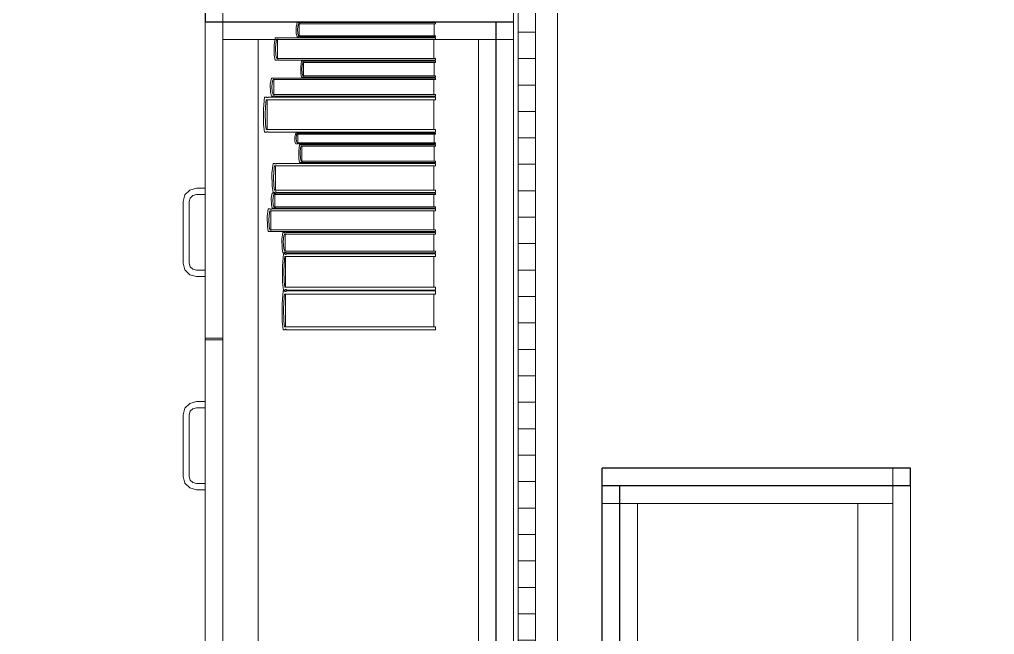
# Model space of a CAD drawing. Header units: inches. Extents: x -38 to 5698, y -33 to 92.
# Drawn here: x 218.659 to 219.766, y 12.247 to 12.944 of the extents above; entities that cross this region are included whole.
import ezdxf

# ---------------------------------------------------------------- set-up
doc = ezdxf.new("R2010")
doc.units = ezdxf.units.IN
doc.header["$MEASUREMENT"] = 0
doc.set_wipeout_variables(frame=1)
doc.linetypes.add('Wipeout_Contour', pattern=[1, 0, -1])
for name, color, linetype in [('02 _ ARQ _ ZON _ Espacio.3D', 7, 'Continuous'), ('Acabado - Muros', 7, 'Continuous'), ('Interior - Mobiliario', 7, 'Continuous')]:
    doc.layers.add(name, color=color, linetype=linetype)

msp = doc.modelspace()

# ---------------------------------------------------------------- linework, layer by layer
at = {"layer": '02 _ ARQ _ ZON _ Espacio.3D', "color": 254, "linetype": 'Continuous', "lineweight": 0, "flags": 128}
msp.add_lwpolyline([(212.17, 7.7005), (212.2252, 7.7005), (212.225, 6.2005), (216.8495, 6.1997), (216.8495, 7.6997), (217.0795, 7.6996), (217.0796, 7.6996), (217.0795, 7.35), (219.2295, 7.35), (219.2295, 17.15), (215.57, 17.15), (215.57, 16.9), (215.57, 16.5), (215.07, 16.5), (215.07, 16.9), (215.07, 17.3496), (212.17, 17.3496)], close=True, dxfattribs=at)
msp.add_lwpolyline([(229.07, 16.9), (228.27, 16.9), (228.27, 17.35), (222.6196, 17.35), (222.6196, 17.15), (222.6196, 16.5), (222.0196, 16.5), (222.0196, 17.15), (219.27, 17.15), (219.27, 7.35), (221.87, 7.35), (221.87, 7.7), (222.07, 7.7), (222.07, 8.1), (222.57, 8.1), (222.57, 7.7), (222.77, 7.7), (222.77, 7.2), (222.27, 7.2), (222.27, 4.9463)], dxfattribs=at)
at = {"layer": 'Interior - Mobiliario', "color": 175, "linetype": 'Continuous', "lineweight": 13}
for p, q in [((218.89, 11.4818), (218.89, 12.9418)), ((218.89, 12.9418), (219.2, 12.9418)), ((218.9734, 12.9283), (218.9732, 12.9355)), ((219.2, 12.9418), (219.2, 11.4818)), ((218.9481, 12.9152), (218.9494, 12.9237)), ((218.9494, 12.9237), (218.9513, 12.9237)), ((218.9513, 12.9237), (218.9515, 12.9236)), ((218.9515, 12.9236), (218.9517, 12.9234)), ((218.9517, 12.9234), (218.952, 12.9233)), ((218.952, 12.9233), (218.9522, 12.9233)), ((218.9522, 12.9233), (218.9525, 12.9233)), ((218.9525, 12.9233), (218.9528, 12.9234)), ((218.9528, 12.9234), (218.953, 12.9235)), ((218.953, 12.9235), (218.9533, 12.9236)), ((218.9533, 12.9236), (218.9534, 12.9237)), ((218.9534, 12.9237), (219.1313, 12.9237)), ((218.9743, 12.9247), (218.9734, 12.9283)), ((218.976, 12.9247), (218.9743, 12.9247)), ((218.9747, 12.9334), (218.9751, 12.9284)), ((218.9751, 12.9284), (218.9759, 12.926)), ((218.9759, 12.926), (219.1313, 12.926)), ((218.9761, 12.9248), (218.976, 12.9247)), ((218.9763, 12.9249), (218.9761, 12.9248)), ((218.9765, 12.925), (218.9763, 12.9249)), ((218.9767, 12.925), (218.9765, 12.925)), ((218.977, 12.925), (218.9767, 12.925)), ((218.9772, 12.925), (218.977, 12.925)), ((218.9774, 12.9249), (218.9772, 12.925)), ((218.9776, 12.9248), (218.9774, 12.9249)), ((218.9777, 12.9247), (218.9776, 12.9248)), ((219.1313, 12.9247), (218.9777, 12.9247)), ((219.1313, 12.926), (219.1313, 12.9247)), ((219.1313, 12.9237), (219.1313, 12.9217)), ((218.89, 11.5018), (218.89, 12.9218)), ((218.89, 12.9218), (218.93, 12.9218)), ((218.93, 12.9218), (219.18, 12.9218)), ((218.93, 12.9218), (218.93, 11.5018)), ((218.9484, 12.9037), (218.9481, 12.9152)), ((218.9506, 12.9197), (218.9499, 12.9119)), ((218.9512, 12.9217), (218.9506, 12.9197)), ((219.1313, 12.9217), (218.9512, 12.9217)), ((218.9521, 12.9001), (218.9521, 12.9217)), ((219.1295, 12.9217), (219.1295, 12.9001)), ((219.18, 11.5018), (219.18, 12.9218)), ((218.9494, 12.8981), (218.9484, 12.9037)), ((218.9499, 12.9119), (218.9503, 12.904)), ((218.9503, 12.904), (218.9512, 12.9001)), ((218.9513, 12.8981), (218.9494, 12.8981)), ((218.9512, 12.9001), (219.1313, 12.9001)), ((218.9514, 12.8982), (218.9513, 12.8981)), ((218.9517, 12.8983), (218.9514, 12.8982)), ((218.9519, 12.8984), (218.9517, 12.8983)), ((218.9522, 12.8985), (218.9519, 12.8984)), ((218.9524, 12.8985), (218.9522, 12.8985)), ((218.9527, 12.8985), (218.9524, 12.8985)), ((218.953, 12.8984), (218.9527, 12.8985)), ((218.9532, 12.8982), (218.953, 12.8984)), ((218.9534, 12.8981), (218.9532, 12.8982)), ((219.1313, 12.8981), (218.9534, 12.8981)), ((218.9784, 12.891), (218.9794, 12.8971)), ((218.9786, 12.8829), (218.9784, 12.891)), ((218.9794, 12.8971), (218.981, 12.8971)), ((218.9805, 12.8942), (218.9798, 12.8887)), ((218.9809, 12.8956), (218.9805, 12.8942)), ((219.1313, 12.8956), (218.9809, 12.8956)), ((218.981, 12.8971), (218.9812, 12.897)), ((218.9812, 12.897), (218.9814, 12.8969)), ((218.9814, 12.8969), (218.9816, 12.8968)), ((218.9816, 12.8968), (218.9818, 12.8968)), ((218.9817, 12.8803), (218.9817, 12.8956)), ((218.9818, 12.8968), (218.982, 12.8968)), ((218.982, 12.8968), (218.9822, 12.8968)), ((218.9822, 12.8968), (218.9825, 12.8969)), ((218.9825, 12.8969), (218.9826, 12.897)), ((218.9826, 12.897), (218.9827, 12.8971)), ((218.9827, 12.8971), (219.1313, 12.8971)), ((219.1298, 12.8956), (219.1298, 12.8803)), ((219.1313, 12.9001), (219.1313, 12.8981)), ((219.1313, 12.8971), (219.1313, 12.8956)), ((218.9794, 12.8789), (218.9786, 12.8829)), ((218.9798, 12.8887), (218.9802, 12.8831)), ((218.9802, 12.8831), (218.9809, 12.8803)), ((218.9809, 12.8803), (219.1313, 12.8803)), ((218.9811, 12.8789), (218.981, 12.8789)), ((218.9813, 12.8791), (218.9811, 12.8789)), ((218.9815, 12.8791), (218.9813, 12.8791)), ((218.9817, 12.8792), (218.9815, 12.8791)), ((218.982, 12.8792), (218.9817, 12.8792)), ((218.9822, 12.8791), (218.982, 12.8792)), ((218.9824, 12.8791), (218.9822, 12.8791)), ((218.9826, 12.879), (218.9824, 12.8791)), ((218.9827, 12.8789), (218.9826, 12.879)), ((219.1313, 12.8803), (219.1313, 12.8789)), ((218.9439, 12.8711), (218.9451, 12.8779)), ((218.9441, 12.8619), (218.9439, 12.8711)), ((218.9451, 12.8779), (218.9471, 12.8779)), ((218.9464, 12.8747), (218.9456, 12.8684)), ((218.9456, 12.8684), (218.9461, 12.8621)), ((218.947, 12.8762), (218.9464, 12.8747)), ((219.1313, 12.8762), (218.947, 12.8762)), ((218.9471, 12.8779), (218.9473, 12.8778)), ((218.9473, 12.8778), (218.9475, 12.8777)), ((218.9475, 12.8777), (218.9478, 12.8776)), ((218.9478, 12.8776), (218.9481, 12.8775)), ((218.9479, 12.8591), (218.9479, 12.8762)), ((218.9481, 12.8775), (218.9483, 12.8775)), ((218.9483, 12.8775), (218.9486, 12.8776)), ((218.9486, 12.8776), (218.9489, 12.8777)), ((218.9489, 12.8777), (218.9491, 12.8778)), ((218.9491, 12.8778), (218.9492, 12.8779)), ((218.9492, 12.8779), (219.1313, 12.8779)), ((218.981, 12.8789), (218.9794, 12.8789)), ((219.1313, 12.8789), (218.9827, 12.8789)), ((219.1295, 12.8762), (219.1295, 12.8591)), ((219.1313, 12.8779), (219.1313, 12.8762)), ((218.9451, 12.8574), (218.9441, 12.8619)), ((218.9471, 12.8574), (218.9451, 12.8574)), ((218.9461, 12.8621), (218.947, 12.8591)), ((218.947, 12.8591), (219.1313, 12.8591)), ((218.9472, 12.8575), (218.9471, 12.8574)), ((218.9475, 12.8576), (218.9472, 12.8575)), ((218.9477, 12.8577), (218.9475, 12.8576)), ((218.948, 12.8578), (218.9477, 12.8577)), ((218.9483, 12.8578), (218.948, 12.8578)), ((218.9485, 12.8577), (218.9483, 12.8578)), ((218.9488, 12.8577), (218.9485, 12.8577)), ((218.949, 12.8575), (218.9488, 12.8577)), ((218.9492, 12.8574), (218.949, 12.8575)), ((219.1313, 12.8574), (218.9492, 12.8574)), ((219.1313, 12.8591), (219.1313, 12.8574)), ((218.936, 12.8431), (218.9373, 12.8564)), ((218.9373, 12.8564), (218.9394, 12.8564)), ((218.9387, 12.8502), (218.9379, 12.8379)), ((218.9393, 12.8532), (218.9387, 12.8502)), ((219.1313, 12.8532), (218.9393, 12.8532)), ((218.9394, 12.8564), (218.9396, 12.8562)), ((218.9396, 12.8562), (218.9399, 12.856)), ((218.9399, 12.856), (218.9401, 12.8558)), ((218.9401, 12.8558), (218.9404, 12.8558)), ((218.9402, 12.8196), (218.9402, 12.8532)), ((218.9404, 12.8558), (218.9407, 12.8558)), ((218.9407, 12.8558), (218.941, 12.8559)), ((218.941, 12.8559), (218.9412, 12.856)), ((218.9412, 12.856), (218.9415, 12.8563)), ((218.9415, 12.8563), (218.9416, 12.8564)), ((218.9416, 12.8564), (219.1313, 12.8564)), ((219.1294, 12.8532), (219.1294, 12.8196)), ((219.1313, 12.8564), (219.1313, 12.8532)), ((218.9363, 12.8252), (218.936, 12.8431)), ((218.9379, 12.8379), (218.9384, 12.8256)), ((218.9373, 12.8164), (218.9363, 12.8252)), ((218.9384, 12.8256), (218.9393, 12.8196)), ((218.9394, 12.8164), (218.9373, 12.8164)), ((218.9393, 12.8196), (219.1313, 12.8196)), ((218.9396, 12.8165), (218.9394, 12.8164)), ((218.9398, 12.8168), (218.9396, 12.8165)), ((218.9401, 12.8169), (218.9398, 12.8168)), ((218.9403, 12.817), (218.9401, 12.8169)), ((218.9406, 12.817), (218.9403, 12.817)), ((218.9409, 12.817), (218.9406, 12.817)), ((218.9412, 12.8168), (218.9409, 12.817)), ((218.9414, 12.8166), (218.9412, 12.8168)), ((218.9416, 12.8164), (218.9414, 12.8166)), ((219.1313, 12.8164), (218.9416, 12.8164)), ((218.9717, 12.8114), (218.9727, 12.8154)), ((218.9727, 12.8154), (218.9744, 12.8154)), ((218.9738, 12.8135), (218.9732, 12.8098)), ((218.9743, 12.8144), (218.9738, 12.8135)), ((219.1313, 12.8144), (218.9743, 12.8144)), ((218.9744, 12.8154), (218.9746, 12.8153)), ((218.9746, 12.8153), (218.9748, 12.8152)), ((218.9748, 12.8152), (218.975, 12.8152)), ((218.975, 12.8152), (218.9752, 12.8152)), ((218.9751, 12.8043), (218.9751, 12.8144)), ((218.9752, 12.8152), (218.9755, 12.8152)), ((218.9755, 12.8152), (218.9757, 12.8152)), ((218.9757, 12.8152), (218.9759, 12.8153)), ((218.9759, 12.8153), (218.9761, 12.8153)), ((218.9761, 12.8153), (218.9762, 12.8154)), ((218.9762, 12.8154), (219.1313, 12.8154)), ((219.1298, 12.8144), (219.1298, 12.8043)), ((219.1313, 12.8196), (219.1313, 12.8164)), ((219.1313, 12.8154), (219.1313, 12.8144)), ((218.9719, 12.806), (218.9717, 12.8114)), ((218.9727, 12.8033), (218.9719, 12.806)), ((218.9744, 12.8033), (218.9727, 12.8033)), ((218.9732, 12.8098), (218.9736, 12.8061)), ((218.9736, 12.8061), (218.9743, 12.8043)), ((218.9743, 12.8043), (219.1313, 12.8043)), ((218.9745, 12.8034), (218.9744, 12.8033)), ((218.9747, 12.8035), (218.9745, 12.8034)), ((218.9749, 12.8035), (218.9747, 12.8035)), ((218.9752, 12.8035), (218.9749, 12.8035)), ((218.9754, 12.8035), (218.9752, 12.8035)), ((218.9756, 12.8035), (218.9754, 12.8035)), ((218.9759, 12.8035), (218.9756, 12.8035)), ((218.9761, 12.8034), (218.9759, 12.8035)), ((218.9762, 12.8033), (218.9761, 12.8034)), ((219.1313, 12.8033), (218.9762, 12.8033)), ((218.9762, 12.7955), (218.9772, 12.8023)), ((218.9772, 12.8023), (218.9789, 12.8023)), ((218.9789, 12.8023), (218.979, 12.8022)), ((218.979, 12.8022), (218.9792, 12.8021)), ((218.9792, 12.8021), (218.9794, 12.802)), ((218.9794, 12.802), (218.9797, 12.802)), ((218.9797, 12.802), (218.9799, 12.802)), ((218.9799, 12.802), (218.9801, 12.802)), ((218.9801, 12.802), (218.9803, 12.8021)), ((218.9803, 12.8021), (218.9805, 12.8023)), ((218.9805, 12.8023), (218.9806, 12.8023)), ((218.9806, 12.8023), (219.1313, 12.8023)), ((219.1313, 12.8043), (219.1313, 12.8033)), ((219.1313, 12.8023), (219.1313, 12.8007)), ((218.9764, 12.7864), (218.9762, 12.7955)), ((218.9783, 12.7992), (218.9777, 12.7929)), ((218.9777, 12.7929), (218.9781, 12.7866)), ((218.9788, 12.8007), (218.9783, 12.7992)), ((219.1313, 12.8007), (218.9788, 12.8007)), ((218.9795, 12.7836), (218.9795, 12.8007)), ((219.1298, 12.8007), (219.1298, 12.7836)), ((218.9458, 12.77), (218.947, 12.781)), ((218.947, 12.781), (218.949, 12.781)), ((218.949, 12.781), (218.9492, 12.7808)), ((218.9492, 12.7808), (218.9494, 12.7806)), ((218.9494, 12.7806), (218.9497, 12.7805)), ((218.9497, 12.7805), (218.9499, 12.7804)), ((218.9499, 12.7804), (218.9502, 12.7804)), ((218.9502, 12.7804), (218.9505, 12.7805)), ((218.9505, 12.7805), (218.9507, 12.7806)), ((218.9507, 12.7806), (218.9509, 12.7808)), ((218.9509, 12.7808), (218.951, 12.781)), ((218.951, 12.781), (219.1313, 12.781)), ((218.9772, 12.782), (218.9764, 12.7864)), ((218.9789, 12.782), (218.9772, 12.782)), ((218.9781, 12.7866), (218.9788, 12.7836)), ((218.9788, 12.7836), (219.1313, 12.7836)), ((218.979, 12.782), (218.9789, 12.782)), ((218.9792, 12.7822), (218.979, 12.782)), ((218.9794, 12.7822), (218.9792, 12.7822)), ((218.9796, 12.7823), (218.9794, 12.7822)), ((218.9798, 12.7823), (218.9796, 12.7823)), ((218.9801, 12.7823), (218.9798, 12.7823)), ((218.9803, 12.7822), (218.9801, 12.7823)), ((218.9805, 12.7821), (218.9803, 12.7822)), ((218.9806, 12.782), (218.9805, 12.7821)), ((219.1313, 12.782), (218.9806, 12.782)), ((219.1313, 12.7836), (219.1313, 12.782)), ((219.1313, 12.781), (219.1313, 12.7783)), ((218.946, 12.7554), (218.9458, 12.77)), ((218.9483, 12.7758), (218.9475, 12.7658)), ((218.9488, 12.7783), (218.9483, 12.7758)), ((219.1313, 12.7783), (218.9488, 12.7783)), ((218.9498, 12.7508), (218.9498, 12.7783)), ((219.1295, 12.7783), (219.1295, 12.7508)), ((218.9475, 12.7658), (218.948, 12.7557)), ((218.847, 12.7453), (218.8525, 12.7508)), ((218.8525, 12.7508), (218.86, 12.7528)), ((218.86, 12.7528), (218.87, 12.7528)), ((218.87, 12.7528), (218.87, 12.7458)), ((218.9449, 12.7416), (218.9462, 12.7472)), ((218.947, 12.7482), (218.946, 12.7554)), ((218.9462, 12.7472), (218.9482, 12.7472)), ((218.949, 12.7482), (218.947, 12.7482)), ((218.948, 12.7557), (218.9488, 12.7508)), ((218.9482, 12.7472), (218.9484, 12.7471)), ((218.9484, 12.7471), (218.9486, 12.747)), ((218.9486, 12.747), (218.9489, 12.7469)), ((218.9488, 12.7508), (219.1313, 12.7508)), ((218.9489, 12.7469), (218.9491, 12.7469)), ((218.9491, 12.7483), (218.949, 12.7482)), ((218.9493, 12.7485), (218.9491, 12.7483)), ((218.9491, 12.7469), (218.9494, 12.7469)), ((218.9496, 12.7486), (218.9493, 12.7485)), ((218.9494, 12.7469), (218.9497, 12.7469)), ((218.9499, 12.7487), (218.9496, 12.7486)), ((218.9497, 12.7469), (218.9499, 12.747)), ((218.9501, 12.7487), (218.9499, 12.7487)), ((218.9499, 12.747), (218.9501, 12.7471)), ((218.9504, 12.7486), (218.9501, 12.7487)), ((218.9501, 12.7471), (218.9503, 12.7472)), ((218.9503, 12.7472), (219.1313, 12.7472)), ((218.9507, 12.7485), (218.9504, 12.7486)), ((218.9509, 12.7483), (218.9507, 12.7485)), ((218.951, 12.7482), (218.9509, 12.7483)), ((219.1313, 12.7482), (218.951, 12.7482)), ((219.1313, 12.7508), (219.1313, 12.7482)), ((219.1313, 12.7472), (219.1313, 12.7458)), ((218.845, 12.7378), (218.847, 12.7453)), ((218.845, 12.6678), (218.845, 12.7378)), ((218.8531, 12.7418), (218.852, 12.7378)), ((218.852, 12.7378), (218.852, 12.6678)), ((218.856, 12.7448), (218.8531, 12.7418)), ((218.86, 12.7458), (218.856, 12.7448)), ((218.87, 12.7458), (218.86, 12.7458)), ((218.9452, 12.7341), (218.9449, 12.7416)), ((218.9475, 12.7445), (218.9467, 12.7394)), ((218.9467, 12.7394), (218.9472, 12.7342)), ((218.948, 12.7458), (218.9475, 12.7445)), ((219.1313, 12.7458), (218.948, 12.7458)), ((218.949, 12.7317), (218.949, 12.7458)), ((219.1295, 12.7458), (219.1295, 12.7317)), ((218.9404, 12.7208), (218.9416, 12.7294)), ((218.9416, 12.7294), (218.9437, 12.7294)), ((218.943, 12.7254), (218.9422, 12.7175)), ((218.9435, 12.7273), (218.943, 12.7254)), ((219.1313, 12.7273), (218.9435, 12.7273)), ((218.9437, 12.7294), (218.9439, 12.7293)), ((218.9439, 12.7293), (218.9441, 12.7291)), ((218.9441, 12.7291), (218.9444, 12.729)), ((218.9444, 12.729), (218.9446, 12.729)), ((218.9445, 12.7057), (218.9445, 12.7273)), ((218.9446, 12.729), (218.9449, 12.729)), ((218.9449, 12.729), (218.9452, 12.729)), ((218.9462, 12.7304), (218.9452, 12.7341)), ((218.9452, 12.729), (218.9455, 12.7291)), ((218.9455, 12.7291), (218.9457, 12.7293)), ((218.9457, 12.7293), (218.9458, 12.7294)), ((218.9458, 12.7294), (219.1313, 12.7294)), ((218.9482, 12.7304), (218.9462, 12.7304)), ((218.9472, 12.7342), (218.948, 12.7317)), ((218.948, 12.7317), (219.1313, 12.7317)), ((218.9483, 12.7305), (218.9482, 12.7304)), ((218.9485, 12.7306), (218.9483, 12.7305)), ((218.9488, 12.7306), (218.9485, 12.7306)), ((218.9491, 12.7307), (218.9488, 12.7306)), ((218.9493, 12.7307), (218.9491, 12.7307)), ((218.9496, 12.7306), (218.9493, 12.7307)), ((218.9499, 12.7306), (218.9496, 12.7306)), ((218.9501, 12.7305), (218.9499, 12.7306)), ((218.9503, 12.7304), (218.9501, 12.7305)), ((219.1313, 12.7304), (218.9503, 12.7304)), ((219.1294, 12.7273), (219.1294, 12.7057)), ((219.1313, 12.7317), (219.1313, 12.7304)), ((219.1313, 12.7294), (219.1313, 12.7273)), ((218.9406, 12.7093), (218.9404, 12.7208)), ((218.9422, 12.7175), (218.9427, 12.7096)), ((218.9416, 12.7037), (218.9406, 12.7093)), ((218.9437, 12.7037), (218.9416, 12.7037)), ((218.9427, 12.7096), (218.9435, 12.7057)), ((218.9435, 12.7057), (219.1313, 12.7057)), ((218.9438, 12.7038), (218.9437, 12.7037)), ((218.9441, 12.7039), (218.9438, 12.7038)), ((218.9443, 12.704), (218.9441, 12.7039)), ((218.9446, 12.7041), (218.9443, 12.704)), ((218.9449, 12.7041), (218.9446, 12.7041)), ((218.9451, 12.704), (218.9449, 12.7041)), ((218.9454, 12.7039), (218.9451, 12.704)), ((218.9457, 12.7038), (218.9454, 12.7039)), ((218.9458, 12.7037), (218.9457, 12.7038)), ((219.1313, 12.7037), (218.9458, 12.7037)), ((218.957, 12.695), (218.9581, 12.7027)), ((218.9581, 12.7027), (218.96, 12.7027)), ((218.96, 12.7027), (218.9602, 12.7025)), ((218.9602, 12.7025), (218.9604, 12.7024)), ((218.9604, 12.7024), (218.9606, 12.7023)), ((218.9606, 12.7023), (218.9609, 12.7023)), ((218.9609, 12.7023), (218.9611, 12.7023)), ((218.9611, 12.7023), (218.9614, 12.7023)), ((218.9614, 12.7023), (218.9616, 12.7024)), ((218.9616, 12.7024), (218.9618, 12.7026)), ((218.9618, 12.7026), (218.9619, 12.7027)), ((218.9619, 12.7027), (219.1313, 12.7027)), ((219.1313, 12.7057), (219.1313, 12.7037)), ((219.1313, 12.7027), (219.1313, 12.7008)), ((218.9572, 12.6846), (218.957, 12.695)), ((218.9594, 12.6991), (218.9586, 12.692)), ((218.9586, 12.692), (218.9591, 12.6849)), ((218.9599, 12.7008), (218.9594, 12.6991)), ((219.1313, 12.7008), (218.9599, 12.7008)), ((218.9607, 12.6814), (218.9607, 12.7008)), ((219.1296, 12.7008), (219.1296, 12.6814)), ((218.9581, 12.6796), (218.9572, 12.6846)), ((218.9591, 12.6849), (218.9599, 12.6814)), ((218.9599, 12.6814), (219.1313, 12.6814)), ((218.9603, 12.6798), (218.9601, 12.6796)), ((218.9606, 12.6799), (218.9603, 12.6798)), ((218.9608, 12.6799), (218.9606, 12.6799)), ((218.9611, 12.6799), (218.9608, 12.6799)), ((218.9613, 12.6799), (218.9611, 12.6799)), ((218.9616, 12.6798), (218.9613, 12.6799)), ((218.9618, 12.6797), (218.9616, 12.6798)), ((219.1313, 12.6814), (219.1313, 12.6796)), ((218.9576, 12.6648), (218.9587, 12.6786)), ((218.96, 12.6796), (218.9581, 12.6796)), ((218.9587, 12.6786), (218.9606, 12.6786)), ((218.9599, 12.6721), (218.9592, 12.6595)), ((218.9605, 12.6753), (218.9599, 12.6721)), ((218.9601, 12.6796), (218.96, 12.6796)), ((219.1313, 12.6753), (218.9605, 12.6753)), ((218.9606, 12.6786), (218.9607, 12.6783)), ((218.9607, 12.6783), (218.961, 12.6781)), ((218.961, 12.6781), (218.9612, 12.6779)), ((218.9612, 12.6779), (218.9615, 12.6779)), ((218.9613, 12.6407), (218.9613, 12.6753)), ((218.9615, 12.6779), (218.9617, 12.6779)), ((218.9617, 12.6779), (218.962, 12.678)), ((218.9619, 12.6796), (218.9618, 12.6797)), ((219.1313, 12.6796), (218.9619, 12.6796)), ((218.962, 12.678), (218.9622, 12.6781)), ((218.9622, 12.6781), (218.9624, 12.6784)), ((218.9624, 12.6784), (218.9625, 12.6786)), ((218.9625, 12.6786), (219.1313, 12.6786)), ((219.1296, 12.6753), (219.1296, 12.6407)), ((219.1313, 12.6786), (219.1313, 12.6753)), ((218.847, 12.6603), (218.845, 12.6678)), ((218.8525, 12.6548), (218.847, 12.6603)), ((218.852, 12.6678), (218.8531, 12.6638)), ((218.8531, 12.6638), (218.856, 12.6609)), ((218.856, 12.6609), (218.86, 12.6598)), ((218.86, 12.6598), (218.87, 12.6598)), ((218.87, 12.6598), (218.87, 12.6528)), ((218.9578, 12.6464), (218.9576, 12.6648)), ((218.9592, 12.6595), (218.9597, 12.6469)), ((218.86, 12.6528), (218.8525, 12.6548)), ((218.87, 12.6528), (218.86, 12.6528)), ((218.9597, 12.6469), (218.9605, 12.6407)), ((218.9572, 12.6217), (218.9584, 12.6364)), ((218.9587, 12.6374), (218.9578, 12.6464)), ((218.9584, 12.6364), (218.9603, 12.6364)), ((218.9606, 12.6374), (218.9587, 12.6374)), ((218.9603, 12.6364), (218.9604, 12.6362)), ((218.9604, 12.6362), (218.9606, 12.6359)), ((218.9605, 12.6407), (219.1313, 12.6407)), ((218.9607, 12.6376), (218.9606, 12.6374)), ((218.9606, 12.6359), (218.9609, 12.6357)), ((218.9609, 12.6378), (218.9607, 12.6376)), ((218.9612, 12.638), (218.9609, 12.6378)), ((218.9609, 12.6357), (218.9611, 12.6357)), ((218.9611, 12.6357), (218.9614, 12.6357)), ((218.9614, 12.6381), (218.9612, 12.638)), ((218.9617, 12.6381), (218.9614, 12.6381)), ((218.9614, 12.6357), (218.9616, 12.6358)), ((218.9616, 12.6358), (218.9619, 12.636)), ((218.9619, 12.638), (218.9617, 12.6381)), ((218.9622, 12.6379), (218.9619, 12.638)), ((218.9619, 12.636), (218.9621, 12.6362)), ((218.9621, 12.6362), (218.9622, 12.6364)), ((218.9624, 12.6376), (218.9622, 12.6379)), ((218.9622, 12.6364), (219.1313, 12.6364)), ((218.9625, 12.6374), (218.9624, 12.6376)), ((219.1313, 12.6374), (218.9625, 12.6374)), ((219.1313, 12.6407), (219.1313, 12.6374)), ((219.1313, 12.6364), (219.1313, 12.6329)), ((218.9596, 12.6295), (218.9589, 12.616)), ((218.9601, 12.6329), (218.9596, 12.6295)), ((219.1313, 12.6329), (218.9601, 12.6329)), ((218.961, 12.5958), (218.961, 12.6329)), ((219.1296, 12.6329), (219.1296, 12.5958)), ((218.9574, 12.6019), (218.9572, 12.6217)), ((218.9589, 12.616), (218.9593, 12.6024)), ((218.9593, 12.6024), (218.9601, 12.5958)), ((218.9584, 12.5922), (218.9574, 12.6019)), ((218.9603, 12.5922), (218.9584, 12.5922)), ((218.9601, 12.5958), (219.1313, 12.5958)), ((218.9604, 12.5924), (218.9603, 12.5922)), ((218.9606, 12.5927), (218.9604, 12.5924)), ((218.9608, 12.5928), (218.9606, 12.5927)), ((218.9611, 12.5929), (218.9608, 12.5928)), ((218.9613, 12.593), (218.9611, 12.5929)), ((218.9616, 12.5929), (218.9613, 12.593)), ((218.9618, 12.5927), (218.9616, 12.5929)), ((218.962, 12.5925), (218.9618, 12.5927)), ((218.9622, 12.5922), (218.962, 12.5925)), ((219.1313, 12.5922), (218.9622, 12.5922)), ((219.1313, 12.5958), (219.1313, 12.5922)), ((218.87, 12.5828), (218.89, 12.5828)), ((218.87, 12.2218), (218.87, 12.5808)), ((218.87, 12.5808), (218.89, 12.5808)), ((218.89, 12.2218), (218.89, 12.5808)), ((218.847, 12.5033), (218.845, 12.4958)), ((218.8525, 12.5088), (218.847, 12.5033)), ((218.86, 12.5108), (218.8525, 12.5088)), ((218.8531, 12.4998), (218.856, 12.5028)), ((218.856, 12.5028), (218.86, 12.5038)), ((218.87, 12.5108), (218.86, 12.5108)), ((218.86, 12.5038), (218.87, 12.5038)), ((218.87, 12.5038), (218.87, 12.5108)), ((218.845, 12.4958), (218.845, 12.4258)), ((218.852, 12.4958), (218.8531, 12.4998)), ((218.852, 12.4258), (218.852, 12.4958)), ((218.845, 12.4258), (218.847, 12.4183)), ((218.8531, 12.4218), (218.852, 12.4258)), ((218.847, 12.4183), (218.8525, 12.4128)), ((218.856, 12.4189), (218.8531, 12.4218)), ((218.86, 12.4178), (218.856, 12.4189)), ((218.87, 12.4178), (218.86, 12.4178)), ((218.87, 12.4108), (218.87, 12.4178)), ((219.3405, 12.4153), (219.6505, 12.4153)), ((219.3405, 10.9553), (219.3405, 12.4153)), ((219.6505, 12.4153), (219.6505, 10.9553)), ((218.8525, 12.4128), (218.86, 12.4108)), ((218.86, 12.4108), (218.87, 12.4108)), ((219.3605, 12.3953), (219.6105, 12.3953)), ((219.3605, 12.3953), (219.3605, 10.9753)), ((219.6105, 12.3953), (219.6505, 12.3953)), ((219.6105, 10.9753), (219.6105, 12.3953)), ((219.6505, 12.3953), (219.6505, 10.9753))]:
    msp.add_line(p, q, dxfattribs=at)

# ---------------------------------------------------------------- next in the draw order: wipeouts: each hides what was drawn before it
at = {"color": 254, "linetype": 'Wipeout_Contour', "lineweight": 0, "ltscale": 6569.494656}
msp.add_wipeout([(219.2, 11.4818), (219.22, 11.4818), (219.22, 12.9418), (219.2, 12.9418)], dxfattribs=at).dxf.layer = 'Interior - Mobiliario'
at = {"color": 254, "linetype": 'Wipeout_Contour', "lineweight": 0, "ltscale": 6569.961287}
msp.add_wipeout([(219.3405, 12.4153), (219.3205, 12.4153), (219.3205, 10.9553), (219.3405, 10.9553)], dxfattribs=at).dxf.layer = 'Interior - Mobiliario'

# ---------------------------------------------------------------- next in the draw order: linework, layer by layer
at = {"layer": 'Interior - Mobiliario', "color": 175, "linetype": 'Continuous', "lineweight": 30}
for p, q in [((219.2, 12.9418), (219.22, 12.9418)), ((219.2, 12.9418), (219.2, 11.4818)), ((219.22, 12.9418), (219.22, 11.4818)), ((219.3205, 10.9553), (219.3205, 12.4153)), ((219.3405, 12.4153), (219.3205, 12.4153)), ((219.3405, 10.9553), (219.3405, 12.4153))]:
    msp.add_line(p, q, dxfattribs=at)
at = {"layer": 'Interior - Mobiliario', "color": 175, "linetype": 'Continuous', "lineweight": 13}
for p, q in [((219.2, 11.4818), (219.2, 12.9418)), ((219.2, 12.9418), (219.22, 12.9418)), ((219.22, 12.9418), (219.22, 11.4818)), ((219.18, 12.9218), (219.22, 12.9218)), ((219.22, 12.9218), (219.22, 11.5018)), ((219.3205, 12.4153), (219.3405, 12.4153)), ((219.3205, 10.9553), (219.3205, 12.4153)), ((219.3405, 12.4153), (219.3405, 10.9553)), ((219.3205, 12.3953), (219.3605, 12.3953)), ((219.3205, 10.9753), (219.3205, 12.3953))]:
    msp.add_line(p, q, dxfattribs=at)

# ---------------------------------------------------------------- next in the draw order: wipeouts: each hides what was drawn before it
at = {"color": 254, "linetype": 'Wipeout_Contour', "lineweight": 0, "ltscale": 6568.856709}
msp.add_wipeout([(218.87, 12.9418), (219.22, 12.9418), (219.22, 12.9618), (218.87, 12.9618)], dxfattribs=at).dxf.layer = 'Interior - Mobiliario'
at = {"color": 254, "linetype": 'Wipeout_Contour', "lineweight": 0, "ltscale": 6570.64235}
msp.add_wipeout([(219.6705, 12.4353), (219.3205, 12.4353), (219.3205, 12.4153), (219.6705, 12.4153)], dxfattribs=at).dxf.layer = 'Interior - Mobiliario'

# ---------------------------------------------------------------- next in the draw order: linework, layer by layer
at = {"layer": 'Interior - Mobiliario', "color": 175, "linetype": 'Continuous', "lineweight": 30}
for p, q in [((218.87, 12.9618), (218.87, 12.9418)), ((219.22, 12.9618), (219.22, 12.9418)), ((218.87, 12.9418), (219.22, 12.9418)), ((219.3205, 12.4153), (219.3205, 12.4353)), ((219.6705, 12.4353), (219.3205, 12.4353)), ((219.6705, 12.4153), (219.6705, 12.4353)), ((219.6705, 12.4153), (219.3205, 12.4153))]:
    msp.add_line(p, q, dxfattribs=at)
at = {"layer": 'Interior - Mobiliario', "color": 175, "linetype": 'Continuous', "lineweight": 13}
for p, q in [((218.87, 12.9418), (218.87, 12.9618)), ((218.87, 12.9618), (218.87, 11.4618)), ((218.89, 12.9218), (218.89, 12.9618)), ((219.22, 12.9618), (219.22, 12.9418)), ((219.22, 12.9618), (219.22, 12.9218)), ((219.22, 11.4618), (219.22, 12.9618)), ((219.22, 12.9418), (218.87, 12.9418)), ((218.87, 11.4818), (218.87, 12.9418)), ((218.87, 12.9418), (219.22, 12.9418)), ((218.87, 11.4818), (218.87, 12.9418)), ((218.87, 12.9418), (219.2, 12.9418)), ((218.87, 12.9418), (218.87, 12.5828)), ((218.87, 12.9418), (218.89, 12.9418)), ((218.89, 11.4818), (218.89, 12.9418)), ((218.89, 12.9418), (219.2, 12.9418)), ((218.89, 11.4818), (218.89, 12.9418)), ((218.89, 12.9418), (219.2, 12.9418)), ((218.89, 12.9418), (218.89, 12.5828)), ((218.9732, 12.9355), (218.9743, 12.9408)), ((218.9743, 12.9408), (218.976, 12.9408)), ((218.9754, 12.9383), (218.9747, 12.9334)), ((218.9759, 12.9396), (218.9754, 12.9383)), ((219.1313, 12.9396), (218.9759, 12.9396)), ((218.976, 12.9408), (218.9761, 12.9408)), ((218.9761, 12.9408), (218.9763, 12.9407)), ((218.9763, 12.9407), (218.9765, 12.9406)), ((218.9765, 12.9406), (218.9768, 12.9406)), ((218.9766, 12.926), (218.9766, 12.9396)), ((218.9768, 12.9406), (218.977, 12.9406)), ((218.977, 12.9406), (218.9772, 12.9406)), ((218.9772, 12.9406), (218.9775, 12.9407)), ((218.9775, 12.9407), (218.9777, 12.9408)), ((218.9777, 12.9408), (218.9777, 12.9408)), ((218.9777, 12.9408), (219.1313, 12.9408)), ((219.1298, 12.9396), (219.1298, 12.926)), ((219.1313, 12.9408), (219.1313, 12.9396)), ((219.2, 12.9418), (219.2, 11.4818)), ((219.2, 12.9418), (219.2, 11.4818)), ((219.2, 12.9418), (219.2, 11.4818)), ((219.22, 12.9418), (219.22, 11.4818)), ((219.3205, 12.4353), (219.6705, 12.4353)), ((219.3205, 12.4153), (219.3205, 12.4353)), ((219.3205, 12.4353), (219.6505, 12.4353)), ((219.3205, 12.3953), (219.3205, 12.4353)), ((219.6705, 12.4353), (219.3205, 12.4353)), ((219.3205, 12.4353), (219.3205, 10.9353)), ((219.6505, 12.4353), (219.6505, 12.3953)), ((219.6705, 12.4353), (219.6705, 12.4153)), ((219.6705, 10.9353), (219.6705, 12.4353)), ((219.6705, 12.4153), (219.3205, 12.4153)), ((219.3205, 12.4153), (219.6705, 12.4153)), ((219.3205, 10.9553), (219.3205, 12.4153)), ((219.3405, 12.4153), (219.6705, 12.4153)), ((219.3405, 10.9553), (219.3405, 12.4153)), ((219.3405, 12.4153), (219.6505, 12.4153)), ((219.3405, 10.9553), (219.3405, 12.4153)), ((219.3405, 12.4153), (219.6505, 12.4153)), ((219.3405, 10.9553), (219.3405, 12.4153)), ((219.6505, 12.4153), (219.6505, 10.9553)), ((219.6505, 12.4153), (219.6505, 10.9553)), ((219.6505, 12.4153), (219.6505, 12.0563)), ((219.6705, 12.4153), (219.6505, 12.4153)), ((219.6705, 12.4153), (219.6705, 10.9553)), ((219.6705, 12.4153), (219.6705, 10.9553)), ((219.6705, 12.4153), (219.6705, 12.0563))]:
    msp.add_line(p, q, dxfattribs=at)

# ---------------------------------------------------------------- next in the draw order: wipeouts: each hides what was drawn before it
at = {"color": 254, "linetype": 'Wipeout_Contour', "lineweight": 0, "ltscale": 9854.159259}
msp.add_wipeout([(219.27, 14.0249), (219.22, 14.0249), (219.22, 11.8914), (219.253, 11.8914), (219.253, 11.8749), (219.27, 11.8749)], dxfattribs=at).dxf.layer = 'Acabado - Muros'

# ---------------------------------------------------------------- next in the draw order: linework, layer by layer
at = {"layer": 'Acabado - Muros', "color": 251, "linetype": 'Continuous', "lineweight": 13, "flags": 128}
for points in [[(219.22, 11.8914), (219.22, 14.0249)], [(219.27, 9.7249), (219.27, 11.8749), (219.27, 14.0249)]]:
    msp.add_lwpolyline(points, dxfattribs=at)

# ---------------------------------------------------------------- next in the draw order: wipeouts: each hides what was drawn before it
at = {"color": 254, "linetype": 'Wipeout_Contour', "lineweight": 0, "ltscale": 6569.618327}
msp.add_wipeout([(219.225, 14.0249), (219.225, 11.8914), (219.245, 11.8914), (219.245, 14.0249)], dxfattribs=at).dxf.layer = 'Acabado - Muros'

# ---------------------------------------------------------------- next in the draw order: hatches: boundary and pattern name
at = {"layer": 'Acabado - Muros', "linetype": 'Continuous', "lineweight": 0}
h = msp.add_hatch(dxfattribs=at)
h.set_pattern_fill('CONTRACHAPADO_0002', color=254, style=0, pattern_type=2)
h.set_pattern_definition([(0, (185.000023, 3e-09), (0, 0.03), [])])
h.paths.add_polyline_path([(219.225, 14.0249), (219.225, 11.8914), (219.245, 11.8914), (219.245, 14.0249)])

# ---------------------------------------------------------------- next in the draw order: linework, layer by layer
at = {"layer": 'Acabado - Muros', "color": 7, "linetype": 'Continuous', "lineweight": 13, "flags": 128}
msp.add_lwpolyline([(219.225, 14.0249), (219.245, 14.0249), (219.245, 11.8914), (219.225, 11.8914)], close=True, dxfattribs=at)

doc.saveas('drawing.dxf')
